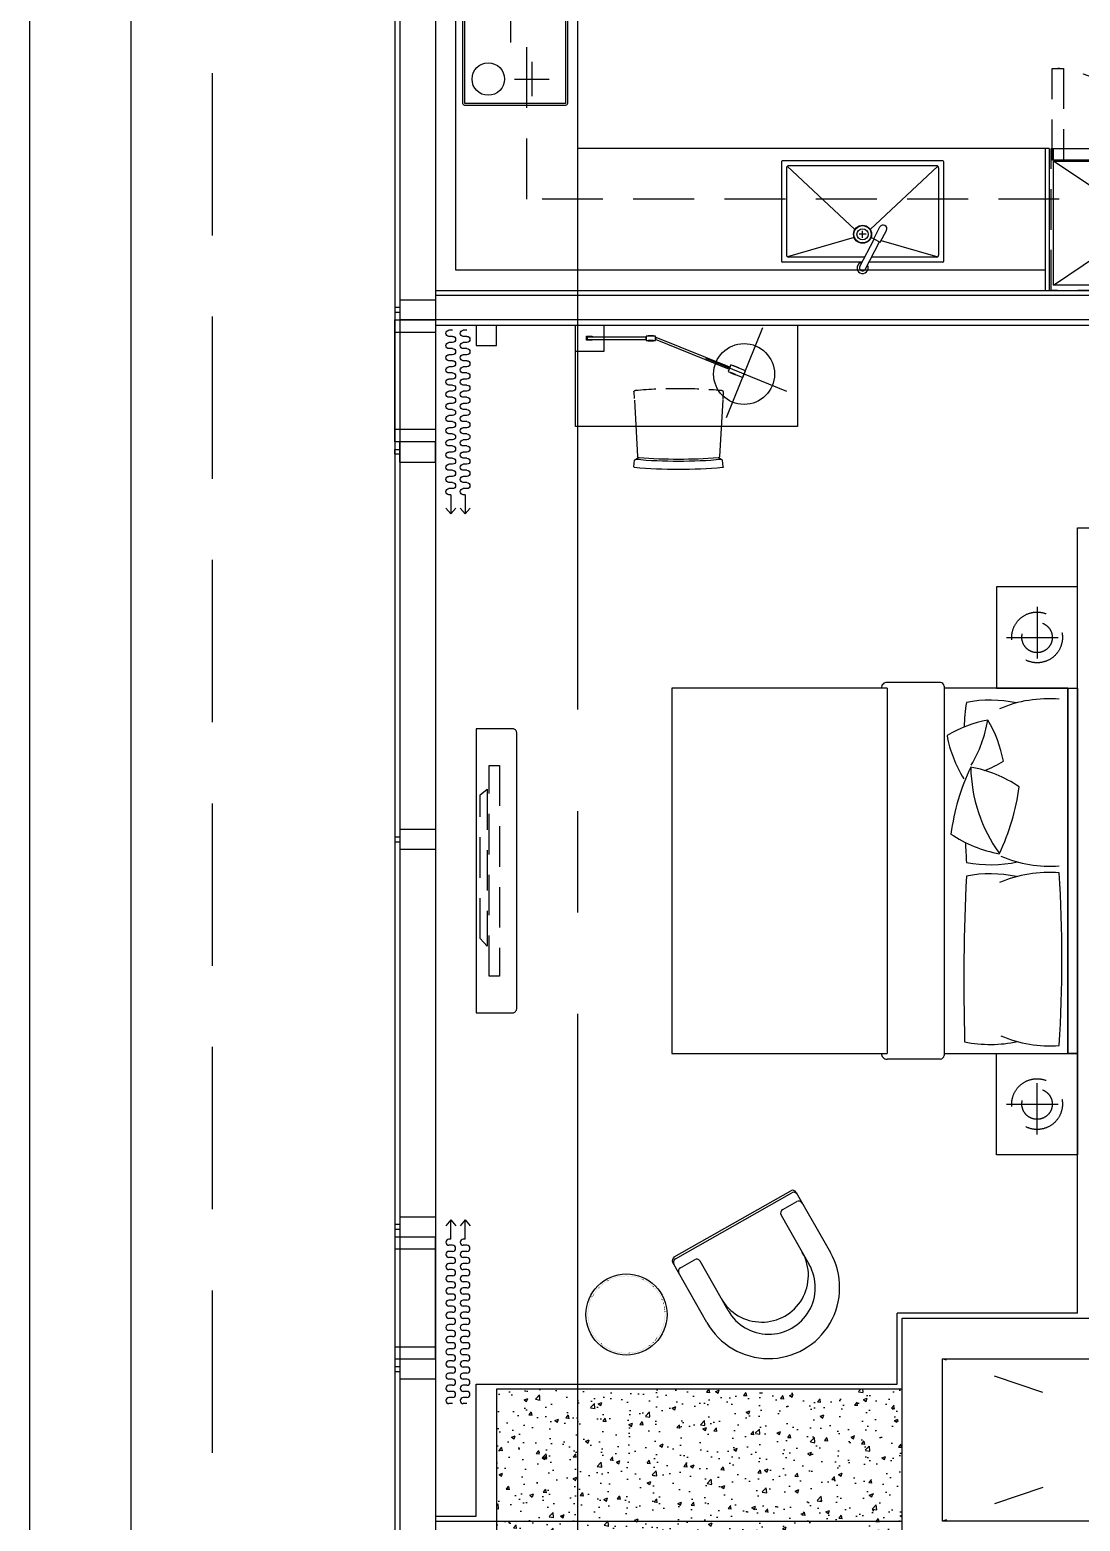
# Model space of a CAD drawing. Header units: millimetres. Extents: x 10000 to 302800, y 6800 to 229018.
# Drawn here: x 176628 to 181806, y 38478 to 45828 of the extents above; entities that cross this region are included whole.
import ezdxf

# ---------------------------------------------------------------- set-up
doc = ezdxf.new("R2010")
doc.units = ezdxf.units.MM
doc.header["$LTSCALE"] = 400
doc.header["$MEASUREMENT"] = 0
for name, pattern in [('X-EXT_9F$0$DASHED', [3, 2, -1]), ('X-GRID_5~ROOF$0$CENTER2', [1.125, 0.75, -0.125, 0.125, -0.125]), ('X-ROOM TYPE-SR-2bay corner$0$CONTINOUS', [0]), ('X-ROOM TYPE-SR-2bay corner$0$DOT2', [0.125, 0, -0.125]), ('X-ROOM TYPE-SR-2bay corner$0$HIDDEN', [0.375, 0.25, -0.125]), ('X-ROOM TYPE-SR-2bay corner$0$PHANTOM2', [1.25, 0.625, -0.125, 0.125, -0.125, 0.125, -0.125]), ('X-ROOM TYPE-SR-2bay corner$0$X-ROOM TYPE-HOTEL-DS-1$0$DASHED', [3, 2, -1]), ('X-ROOM TYPE-SR-2bay corner$0$X-ROOM TYPE-SR-3Bay$0$X-ROOM TYPE-SR-3Bay$0$HIDDEN2', [4.7625, 3.175, -1.5875])]:
    doc.linetypes.add(name, pattern=pattern)
doc.layers.get('0').update_dxf_attribs({"linetype": 'CONTINUOUS'})
for name, color, linetype in [('A-TXT1', 3, 'CONTINUOUS'), ('X-COL-9F$0$A-COL', 2, 'CONTINUOUS'), ('X-COL-9F$0$A-HAT', 252, 'CONTINUOUS'), ('X-EXT_9F$0$A-ELE3', 4, 'CONTINUOUS'), ('X-EXT_9F$0$A-ELES', 252, 'CONTINUOUS'), ('X-EXT_9F$0$A-OVHD', 7, 'X-EXT_9F$0$DASHED'), ('X-EXT_9F$0$A-WIN', 6, 'CONTINUOUS'), ('X-frame Hotel 9~19F$0$A-WINF', 4, 'CONTINUOUS'), ('X-GRID_5~ROOF$0$A-CEN1', 1, 'X-GRID_5~ROOF$0$CENTER2'), ('X-ROOM TYPE-SR-2bay corner$0$.WA_Built-in_Lower', 252, 'CONTINUOUS'), ('X-ROOM TYPE-SR-2bay corner$0$.WA_Curtain', 252, 'CONTINUOUS'), ('X-ROOM TYPE-SR-2bay corner$0$.WA_FP_Furn', 252, 'X-ROOM TYPE-SR-2bay corner$0$CONTINOUS'), ('X-ROOM TYPE-SR-2bay corner$0$.WA_Furn', 252, 'CONTINUOUS'), ('X-ROOM TYPE-SR-2bay corner$0$.WA_Furn hidden', 252, 'CONTINUOUS'), ('X-ROOM TYPE-SR-2bay corner$0$.WA_Sani-Fix', 252, 'CONTINUOUS'), ('X-ROOM TYPE-SR-2bay corner$0$.WA_Wall-Fin', 252, 'CONTINUOUS'), ('X-ROOM TYPE-SR-2bay corner$0$.WA_Wall-Finish', 252, 'CONTINUOUS'), ('X-ROOM TYPE-SR-2bay corner$0$A-OPEN2', 252, 'X-ROOM TYPE-SR-2bay corner$0$X-ROOM TYPE-HOTEL-DS-1$0$DASHED'), ('X-ROOM TYPE-SR-2bay corner$0$A-WALD', 7, 'CONTINUOUS'), ('X-ROOM TYPE-SR-2bay corner$0$WA_Furn', 252, 'CONTINUOUS'), ('X-ROOM TYPE-SR-2bay corner$0$X-ROOM TYPE-SR-3Bay$0$.WA_Furn', 252, 'CONTINUOUS'), ('X-ROOM TYPE-SR-2bay corner$0$X-ROOM TYPE-SR-3Bay$0$ID_FP-FURN LOOSE', 252, 'CONTINUOUS')]:
    doc.layers.add(name, color=color, linetype=linetype)

# ---------------------------------------------------------------- blocks, each defined once
blk = doc.blocks.new('X-COL-9F$0$1500X2000_5~9F_C7')
at = {"layer": 'X-COL-9F$0$A-HAT'}
h = blk.add_hatch(dxfattribs=at)
h.set_pattern_fill('AR-CONC', color=256)
h.set_pattern_definition([(50, (-174748.82, -56171.2), (182.18467, -15.93909), [19.05, -209.55]), (355, (-174748.82, -56171.2), (-35.24283, 191.05664), [15.24, -167.64]), (100.451, (-174733.63, -56172.53), (146.9425, 175.11669), [16.19, -178.09]), (46.1842, (-174748.82, -56120.4), (271.07904, -42.04233), [28.575, -314.325]), (96.6356, (-174726.23, -56123.9), (237.40423, 247.42556), [24.285, -267.135]), (351.184, (-174748.82, -56120.4), (237.4046, 247.4251), [22.86, -251.46]), (21, (-174723.42, -56133.1), (151.61488, -102.26552), [19.05, -209.55]), (326, (-174723.42, -56133.1), (61.80203, 184.18797), [15.24, -167.64]), (71.4514, (-174710.78, -56141.63), (213.41649, 81.92286), [16.19, -178.09]), (37.5, (-174748.817, -56171.206), (3.088603, 84.55504), [0, -165.608, 0, -170.18, 0, -168.275]), (7.5, (-174748.82, -56171.21), (66.819663, 100.180575), [0, -97.028, 0, -161.798, 0, -64.135]), (327.5, (-174805.46, -56171.206), (135.590595, -5.728744), [0, -63.5, 0, -198.12, 0, -262.89]), (317.5, (-174830.86, -56171.21), (148.12918, 25.42649), [0, -82.55, 0, -131.572, 0, -186.69])])
h.paths.add_polyline_path([(-600, 1350), (-600, -150), (1400, -150), (1400, 1350)])
at = {"layer": 'X-COL-9F$0$A-COL'}
blk.add_lwpolyline([(-600, -150), (1400, -150), (1400, 1350), (-600, 1350)], close=True, dxfattribs=at)
blk = doc.blocks.new('X-COL-9F')
at = {"layer": 'X-COL-9F$0$A-COL'}
blk.add_blockref('X-COL-9F$0$1500X2000_5~9F_C7', (174748.8, 56171.2), dxfattribs=at)
blk = doc.blocks.new('X-frame Hotel 9~19F$0$frame_hotel(24Tglass)')
at = {"layer": 'X-frame Hotel 9~19F$0$A-WINF'}
for p, q in [((-50, 250), (50, 250)), ((-50, 74), (-50, 250)), ((50, 250), (50, 74)), ((-50, 74), (50, 74)), ((-11.5, 74), (-11.5, 50)), ((11.5, 50), (11.5, 74)), ((-11.5, 50), (11.5, 50))]:
    blk.add_line(p, q, dxfattribs=at)
blk = doc.blocks.new('X-frame Hotel 9~19F$0$operable window')
for p, q in [((600, 200), (0, 200)), ((0, 200), (0, 0)), ((60, 200), (60, 0)), ((540, 0), (540, 200)), ((600, 0), (600, 200)), ((0, 0), (600, 0))]:
    blk.add_line(p, q)
blk = doc.blocks.new('X-frame Hotel 9~19F')
at = {"rotation": 270}
for p in [(173598.8, 62841.2), (173598.8, 60231.2), (173598.8, 58321.2), (173598.8, 57621.2)]:
    blk.add_blockref('X-frame Hotel 9~19F$0$frame_hotel(24Tglass)', p, dxfattribs=at)
at = {"xscale": -1, "rotation": 270}
blk.add_blockref('X-frame Hotel 9~19F$0$frame_hotel(24Tglass)', (173598.8, 62141.2), dxfattribs=at)
at = {"layer": 'X-frame Hotel 9~19F$0$A-WINF', "xscale": -1.000000000000003, "rotation": 90}
blk.add_blockref('X-frame Hotel 9~19F$0$operable window', (173848.8, 62791.2), dxfattribs=at)
at = {"layer": 'X-frame Hotel 9~19F$0$A-WINF', "rotation": 90}
blk.add_blockref('X-frame Hotel 9~19F$0$operable window', (173848.8, 57671.2), dxfattribs=at)
blk = doc.blocks.new('X-EXT_9F')
at = {"layer": 'X-EXT_9F$0$A-ELE3', "ltscale": 10}
blk.add_lwpolyline([(195248.8, 36521.2), (195248.8, 35721.2), (174648.8, 35721.2, -0.414214), (172348.8, 38021.2), (172348.8, 67371.2, -0.414214), (174648.8, 69671.2), (187998.8, 69671.2), (211948.8, 68021.2)], format="xyb", dxfattribs=at)
at = {"layer": 'X-EXT_9F$0$A-ELES'}
blk.add_lwpolyline([(195248.8, 36521.2), (195248.8, 35721.2), (174148.8, 35721.2, -0.414214), (171848.8, 38021.2), (171848.8, 67909.2, -0.056784), (171907.8, 68426.5), (172014.4, 68888.6, -0.349216), (174255.5, 70671.2), (188898.8, 70671.2), (216098.8, 68021.2)], format="xyb", dxfattribs=at)
at = {"layer": 'X-EXT_9F$0$A-ELES', "ltscale": 10}
blk.add_lwpolyline([(175648.8, 36721.2), (234348.8, 36721.2, 0.414214), (236148.8, 38521.2), (236148.8, 66021.2, 0.414214), (234348.8, 67821.2), (175648.8, 67821.2, 0.414214), (173848.8, 66021.2), (173848.8, 38521.2, 0.414214)], format="xyb", close=True, dxfattribs=at)
at = {"layer": 'X-EXT_9F$0$A-OVHD', "flags": 128}
blk.add_lwpolyline([(175048.8, 35721.2, -0.414214), (172748.8, 38021.2), (172748.8, 66571.2, -0.414214), (175048.8, 68871.2), (187148.8, 68871.2), (208148.8, 68021.2)], format="xyb", dxfattribs=at)
at = {"layer": 'X-EXT_9F$0$A-WIN', "ltscale": 10}
for points in [[(175648.8, 36521.2), (234348.8, 36521.2, 0.414214), (236348.8, 38521.2), (236348.8, 66021.2, 0.414214), (234348.8, 68021.2), (175648.8, 68021.2, 0.414214), (173648.8, 66021.2), (173648.8, 38521.2, 0.414214)], [(175648.8, 36545.2), (234348.8, 36545.2, 0.414214), (236324.8, 38521.2), (236324.8, 66021.2, 0.414214), (234348.8, 67997.2), (175648.8, 67997.2, 0.414214), (173672.8, 66021.2), (173672.8, 38521.2, 0.414214)]]:
    blk.add_lwpolyline(points, format="xyb", close=True, dxfattribs=at)
blk.add_blockref('X-frame Hotel 9~19F', (0, 0))
blk = doc.blocks.new('X-GRID_5~ROOF')
at = {"layer": 'X-GRID_5~ROOF$0$A-CEN1', "ltscale": 10}
blk.add_line((174548.8, 81871.2), (174548.8, 33068.4), dxfattribs=at)
blk = doc.blocks.new('X-ROOM TYPE-SR-2bay corner$0$窗帘')
for p, q in [((530.1, 61.9), (501.5, 86.5)), ((-375, 52.9), (-375, 70.9)), ((-375, -18), (-375, 0)), ((-345, 52.9), (-345, 70.9)), ((-345, -18), (-345, 0)), ((-315, 52.9), (-315, 70.9)), ((-315, -18), (-315, 0)), ((-285, 52.9), (-285, 70.9)), ((-285, -18), (-285, 0)), ((-255, 52.9), (-255, 70.9)), ((-255, -18), (-255, 0)), ((-225, 52.9), (-225, 70.9)), ((-225, -18), (-225, 0)), ((-195, 52.9), (-195, 70.9)), ((-195, -18), (-195, 0)), ((-165, 52.9), (-165, 70.9)), ((-165, -18), (-165, 0)), ((-135, 52.9), (-135, 70.9)), ((-135, -18), (-135, 0)), ((-105, 52.9), (-105, 70.9)), ((-105, -18), (-105, 0)), ((-75, 52.9), (-75, 70.9)), ((-75, -18), (-75, 0)), ((-45, 52.9), (-45, 70.9)), ((-45, -18), (-45, 0)), ((-15, 52.9), (-15, 70.9)), ((-15, -18), (-15, 0)), ((15, 52.9), (15, 70.9)), ((15, -18), (15, 0)), ((45, 52.9), (45, 70.9)), ((45, -18), (45, 0)), ((75, 52.9), (75, 70.9)), ((75, -18), (75, 0)), ((105, 52.9), (105, 70.9)), ((105, -18), (105, 0)), ((135, 52.9), (135, 70.9)), ((135, -18), (135, 0)), ((165, 52.9), (165, 70.9)), ((165, -18), (165, 0)), ((195, 52.9), (195, 70.9)), ((195, -18), (195, 0)), ((225, 52.9), (225, 70.9)), ((225, -18), (225, 0)), ((255, 52.9), (255, 70.9)), ((255, -18), (255, 0)), ((285, 52.9), (285, 70.9)), ((285, -18), (285, 0)), ((315, 52.9), (315, 70.9)), ((315, -18), (315, 0)), ((345, 52.9), (345, 70.9)), ((345, -18), (345, 0)), ((375, 52.9), (375, 70.9)), ((375, -18), (375, 0)), ((405, 52.9), (405, 70.9)), ((405, -18), (405, 0)), ((435, 61.9), (435, 70.9)), ((435, 61.9), (530.1, 61.9)), ((435, -9), (435, 0)), ((530.1, 61.9), (501.5, 37.2)), ((530.1, -9), (501.5, 15.7)), ((435, -9), (530.1, -9)), ((530.1, -9), (501.5, -33.7))]:
    blk.add_line(p, q)
for centre, start, end in [((-360, 70.9), 0, 180), ((-300, 70.9), 0, 180), ((-240, 70.9), 0, 180), ((-180, 70.9), 0, 180), ((-120, 70.9), 0, 180), ((-60, 70.9), 0, 180), ((0, 70.9), 0, 180), ((60, 70.9), 0, 180), ((120, 70.9), 0, 180), ((180, 70.9), 0, 180), ((240, 70.9), 0, 180), ((300, 70.9), 0, 180), ((360, 70.9), 0, 180), ((420, 70.9), 0, 180), ((-360, 0), 0, 180), ((-330, 52.9), 180, 0), ((-300, 0), 0, 180), ((-270, 52.9), 180, 0), ((-240, 0), 0, 180), ((-210, 52.9), 180, 0), ((-180, 0), 0, 180), ((-150, 52.9), 180, 0), ((-120, 0), 0, 180), ((-90, 52.9), 180, 0), ((-60, 0), 0, 180), ((-30, 52.9), 180, 0), ((0, 0), 0, 180), ((30, 52.9), 180, 0), ((60, 0), 0, 180), ((90, 52.9), 180, 0), ((120, 0), 0, 180), ((150, 52.9), 180, 0), ((180, 0), 0, 180), ((210, 52.9), 180, 0), ((240, 0), 0, 180), ((270, 52.9), 180, 0), ((300, 0), 0, 180), ((330, 52.9), 180, 0), ((360, 0), 0, 180), ((390, 52.9), 180, 0), ((420, 0), 0, 180), ((-330, -18), 180, 0), ((-270, -18), 180, 0), ((-210, -18), 180, 0), ((-150, -18), 180, 0), ((-90, -18), 180, 0), ((-30, -18), 180, 0), ((30, -18), 180, 0), ((90, -18), 180, 0), ((150, -18), 180, 0), ((210, -18), 180, 0), ((270, -18), 180, 0), ((330, -18), 180, 0), ((390, -18), 180, 0)]:
    blk.add_arc(centre, 15, start, end)
blk = doc.blocks.new('X-ROOM TYPE-SR-2bay corner$0$X-ROOM TYPE-SR-3Bay$0$X-ROOM TYPE-SR-3Bay$0$A$Ca76cda80')
at = {"layer": 'X-ROOM TYPE-SR-2bay corner$0$.WA_Sani-Fix'}
for p, q in [((0, 795), (0, 5)), ((495, 800), (5, 800)), ((25, 765), (25, 757)), ((25, 765), (25, 35)), ((27.3, 771.4), (338.6, 437.4)), ((35, 775), (465, 775)), ((393.5, 491.4), (473.3, 770.6)), ((475, 765), (475, 445.1)), ((500, 795), (500, 431.9)), ((401.8, 487), (343.4, 517.7)), ((385, 455.2), (326.6, 485.9)), ((379.2, 441.3), (383.4, 456)), ((385, 455.2), (401.8, 487)), ((520.6, 387.2), (386.4, 457.8)), ((536.4, 412.8), (400.4, 484.3)), ((380.1, 400), (345.1, 400)), ((362.6, 417.5), (362.6, 382.5)), ((475, 411.2), (475, 35)), ((500, 398.1), (500, 5)), ((27.3, 28.6), (338.6, 362.6)), ((379.2, 358.7), (473.3, 29.4)), ((35, 25), (465, 25)), ((5, 0), (495, 0))]:
    blk.add_line(p, q, dxfattribs=at)
for radius in [44.5, 42.5, 27.5]:
    blk.add_circle((362.6, 400), radius, dxfattribs=at)
for centre, radius, start, end in [((5, 795), 5, 90, 180), ((35, 765), 10, 90, 180), ((465, 765), 10, 0, 90), ((495, 795), 5, 0, 90), ((335, 501.8), 18, 62.24537, 242.24537), ((528.5, 400), 27.5, 185.21371, 119.27704), ((528.5, 400), 15, 238.32081, 58.32081), ((5, 5), 5, 180, 270), ((35, 35), 10, 180, 270), ((465, 35), 10, 270, 0), ((495, 5), 5, 270, 0)]:
    blk.add_arc(centre, radius, start, end, dxfattribs=at)
blk = doc.blocks.new('X-ROOM TYPE-SR-2bay corner$0$REF-604L')
at = {"layer": 'X-ROOM TYPE-SR-2bay corner$0$.WA_Built-in_Lower', "ltscale": 2}
for p, q in [((-454, 27), (454, 638)), ((454, 27), (-454, 638))]:
    blk.add_line(p, q, dxfattribs=at)
at = {"layer": 'X-ROOM TYPE-SR-2bay corner$0$.WA_Built-in_Lower', "linetype": 'X-ROOM TYPE-SR-2bay corner$0$HIDDEN', "ltscale": 2}
for points in [[(-461, 643), (-461, 1095), (-404, 1095), (-404, 643)], [(461, 643), (461, 1095), (404, 1095), (404, 643)], [(-466, 700), (466, 700), (466, 0), (-466, 0)]]:
    blk.add_lwpolyline(points, close=True, dxfattribs=at)
at = {"layer": 'X-ROOM TYPE-SR-2bay corner$0$.WA_Built-in_Lower'}
for points in [[(-454, 700), (-2, 700), (-2, 643), (-454, 643)], [(2, 643), (454, 643), (454, 700), (2, 700)], [(-454, 638), (454, 638), (454, 27), (-454, 27)]]:
    blk.add_lwpolyline(points, close=True, dxfattribs=at)
at = {"layer": 'X-ROOM TYPE-SR-2bay corner$0$.WA_Built-in_Lower', "linetype": 'X-ROOM TYPE-SR-2bay corner$0$HIDDEN', "ltscale": 2}
for centre, start, end in [((-470.1, 621.9), 9.47317, 85.45172), ((470.1, 621.9), 94.54828, 170.52683)]:
    blk.add_arc(centre, 474.6, start, end, dxfattribs=at)
blk = doc.blocks.new('X-ROOM TYPE-SR-2bay corner$0$X-ROOM TYPE-SR-3Bay$0$X-ROOM TYPE-SR-3Bay$0$A$Ca1b52838')
at = {"layer": 'X-ROOM TYPE-SR-2bay corner$0$.WA_Sani-Fix', "ltscale": 150}
for p, q in [((420, 390), (420, 170)), ((130, 260), (130, 90)), ((530, 280), (310, 280)), ((215, 175), (45, 175))]:
    blk.add_line(p, q, dxfattribs=at)
blk.add_lwpolyline([(10, 515), (565, 515, -0.414214), (575, 505), (575, 10, -0.414214), (565, 0), (10, 0, -0.414214), (0, 10), (0, 505, -0.414214)], format="xyb", close=True, dxfattribs=at)
blk.add_lwpolyline([(10, 505), (565, 505), (565, 10), (10, 10)], close=True, dxfattribs=at)
blk.add_circle((130, 390), 80, dxfattribs=at)
blk = doc.blocks.new('X-ROOM TYPE-SR-2bay corner$0$A$C4BD17AC2')
at = {"color": 8}
blk.add_wipeout([(284.9, 205.7), (115.9, 489.1), (88.5, 528.6), (53.2, 566.6), (-19.3, 618.4), (-87.9, 646.3), (-161.1, 659.1), (-249.9, 653.8), (-316.7, 634.1), (-418.4, 570.5), (-470.4, 512.2), (-509.2, 441.1), (-530.2, 365.9), (-531.9, 265.9), (-520.3, 210.5), (-500.9, 159.7), (-485.4, 130.7), (-310.9, -162), (-301, -170.4), (-295.6, -171.7), (-290, -171.4), (-283.5, -169), (283.5, 169), (289.9, 175.1), (291.7, 178.6), (293.2, 185.2), (291.6, 194), (290.4, 196.4)], dxfattribs=at).dxf.layer = 'X-ROOM TYPE-SR-2bay corner$0$.WA_FP_Furn'
at = {"layer": 'X-ROOM TYPE-SR-2bay corner$0$.WA_FP_Furn'}
for p, q in [((115.9, 489.1), (290.4, 196.4)), ((12.8, 427.7), (156.2, 187.2)), ((252.3, 221.2), (183.6, 180.2)), ((-238.9, -48.3), (-382.3, 192.2)), ((277.9, 178.2), (-289, -159.7)), ((283.5, 169), (-283.5, -169)), ((-310.9, -162), (-485.4, 130.7)), ((-245.9, -75.8), (-314.6, -116.7))]:
    blk.add_line(p, q, dxfattribs=at)
blk.add_circle((513.3, 457.4), 200, dxfattribs=at)
at = {"layer": 'X-ROOM TYPE-SR-2bay corner$0$.WA_FP_Furn', "color": 8, "linetype": 'X-ROOM TYPE-SR-2bay corner$0$DOT2', "ltscale": 0.1}
blk.add_circle((513.3, 457.4), 190, dxfattribs=at)
at = {"layer": 'X-ROOM TYPE-SR-2bay corner$0$.WA_FP_Furn'}
for centre, radius, start, end in [((-184.7, 309.9), 350, 30.79564, 210.79564), ((-184.7, 309.9), 230, 30.79564, 210.79564), ((-149.5, 250.9), 230, 30.79564, 210.79564), ((242.1, 238.4), 20, 300.79564, 30.79564), ((173.4, 197.4), 20, 210.79564, 300.79564), ((267.7, 195.4), 20, 300.79564, 30.79564), ((273.2, 186.1), 20, 300.79564, 30.79564), ((-256.1, -58.6), 20, 300.79564, 30.79564), ((-324.8, -99.5), 20, 210.79564, 300.79564), ((-299.2, -142.5), 20, 210.79564, 300.79564), ((-293.7, -151.8), 20, 210.79564, 300.79564)]:
    blk.add_arc(centre, radius, start, end, dxfattribs=at)
blk = doc.blocks.new('X-ROOM TYPE-SR-2bay corner$0$LAMP')
at = {"layer": 'X-ROOM TYPE-SR-2bay corner$0$.WA_Furn', "color": 8}
for p, q in [((72609.2, 26538.3), (72749.2, 26538.3)), ((72609.2, 26408.3), (72609.2, 26538.3)), ((72749.2, 26538.3), (72749.2, 26408.3)), ((72662.8, 26463.2), (72662.8, 26483.4)), ((72662.8, 26483.4), (72691.4, 26483.4)), ((72691.4, 26463.2), (72662.8, 26463.2)), ((72956.8, 26479.4), (72666.8, 26479.4)), ((72666.8, 26479.4), (72666.8, 26467.2)), ((72666.8, 26467.2), (72956.8, 26467.2)), ((72691.4, 26483.4), (72691.4, 26479.4)), ((72691.4, 26467.2), (72691.4, 26463.2)), ((72956.8, 26484.4), (72956.8, 26462.2)), ((73003.6, 26484.4), (72956.8, 26484.4)), ((72956.8, 26467.2), (72956.8, 26479.4)), ((72956.8, 26462.2), (73003.6, 26462.2)), ((72967.6, 26484.4), (72967.6, 26486.8)), ((72967.6, 26486.8), (72992.9, 26486.8)), ((72992.9, 26484.4), (72967.6, 26484.4)), ((72992.9, 26462.2), (72967.6, 26462.2)), ((72967.6, 26462.2), (72967.6, 26459.8)), ((72992.9, 26486.8), (72992.9, 26484.4)), ((72992.9, 26459.8), (72992.9, 26462.2)), ((73006.1, 26477.8), (73002.3, 26468.6)), ((73002.3, 26468.6), (73365.9, 26321.6)), ((73003.6, 26462.2), (73003.6, 26484.4)), ((73369.7, 26330.8), (73006.1, 26477.8)), ((73353.6, 26082.9), (73533.2, 26526.9)), ((72749.2, 26408.3), (72609.2, 26408.3)), ((72967.6, 26459.8), (72992.9, 26459.8)), ((73651.1, 26211.6), (73251, 26373.4)), ((73374.4, 26342.4), (73361.3, 26309.9)), ((73446.7, 26313.1), (73374.4, 26342.4)), ((73387.7, 26337), (73388.6, 26339.2)), ((73411.2, 26327.5), (73387.7, 26337)), ((73388.6, 26339.2), (73412.1, 26329.7)), ((73412.1, 26329.7), (73411.2, 26327.5)), ((73361.3, 26309.9), (73433.6, 26280.7)), ((73374.6, 26304.6), (73373.7, 26302.3)), ((73373.7, 26302.3), (73397.2, 26292.8)), ((73398.1, 26295.1), (73374.6, 26304.6)), ((73397.2, 26292.8), (73398.1, 26295.1)), ((73433.6, 26280.7), (73446.7, 26313.1))]:
    blk.add_line(p, q, dxfattribs=at)
blk.add_circle((73440.2, 26296.9), 150, dxfattribs=at)
blk = doc.blocks.new('X-ROOM TYPE-SR-2bay corner$0$A$C07D34A31')
at = {"layer": 'X-ROOM TYPE-SR-2bay corner$0$.WA_Furn'}
for p, q in [((0, 387.3), (3.3, 354.1)), ((440, 387.3), (436.7, 354.1)), ((2.2, 57.3), (17.3, 335.6)), ((437.9, 56.9), (422.7, 335.6))]:
    blk.add_line(p, q, dxfattribs=at)
at = {"layer": 'X-ROOM TYPE-SR-2bay corner$0$.WA_Furn', "linetype": 'X-ROOM TYPE-SR-2bay corner$0$HIDDEN'}
for p, q in [((0, 17.4), (1.8, 50.2)), ((440, 17.4), (438.1, 52.8))]:
    blk.add_line(p, q, dxfattribs=at)
at = {"layer": 'X-ROOM TYPE-SR-2bay corner$0$.WA_Furn'}
for centre, radius, start, end in [((3.2, 387.1), 3.23, 98.30308, 176.25735), ((220, -2025), 2425, 90, 95.13966), ((220, -2025), 2425, 84.86034, 90), ((436.8, 387.1), 3.23, 3.74265, 81.69692), ((7.2, 354.5), 4, 185.23549, 275.10924), ((55.2, 434.5), 97.2, 238.72186, 252.06227), ((220, -2025), 2385, 90, 95.10924), ((26.1, 332.9), 9.17, 95.25923, 163.19124), ((220, -2035), 2385, 90, 94.68457), ((220, -2025), 2385, 84.89076, 90), ((220, -2035), 2385, 85.31543, 90), ((384.8, 434.5), 97.2, 287.93773, 301.27814), ((413.9, 332.9), 9.17, 16.80876, 84.74077), ((432.8, 354.5), 4, 264.89076, 354.76451)]:
    blk.add_arc(centre, radius, start, end, dxfattribs=at)
at = {"layer": 'X-ROOM TYPE-SR-2bay corner$0$.WA_Furn', "linetype": 'X-ROOM TYPE-SR-2bay corner$0$HIDDEN'}
for centre, radius, start, end in [((9.4, 18.7), 9.51, 187.97976, 260.47923), ((220, 2425), 2425, 264.98106, 270), ((220, 2425), 2425, 270, 275.01894), ((430.6, 18.7), 9.51, 279.52077, 352.02024)]:
    blk.add_arc(centre, radius, start, end, dxfattribs=at)
blk = doc.blocks.new('X-ROOM TYPE-SR-2bay corner')
at = {"layer": 'X-ROOM TYPE-SR-2bay corner$0$.WA_Built-in_Lower', "linetype": 'X-ROOM TYPE-SR-2bay corner$0$HIDDEN', "ltscale": 3}
for p, q in [((174298.8, 63386.1), (174298.8, 64946.2)), ((177823.9, 63386.1), (174298.8, 63386.1))]:
    blk.add_line(p, q, dxfattribs=at)
at = {"layer": 'X-ROOM TYPE-SR-2bay corner$0$.WA_Built-in_Lower'}
for p, q in [((176873.9, 63636.1), (174548.8, 63636.1)), ((176853.9, 63636.1), (176853.9, 62936.1)), ((176873.9, 63636.1), (176873.9, 62936.1)), ((176853.9, 63036.1), (173948.8, 63036.1))]:
    blk.add_line(p, q, dxfattribs=at)
blk.add_lwpolyline([(173948.8, 63036.1), (173948.8, 65246.2), (176974.4, 65246.2), (176974.4, 64646.2), (174548.8, 64646.2), (174548.8, 63636.1)], dxfattribs=at)
at = {"layer": 'X-ROOM TYPE-SR-2bay corner$0$.WA_FP_Furn', "ltscale": 0.2}
for p, q in [((176337.5, 61004.8), (176074.6, 61004.8)), ((176074.6, 60976.6), (176074.6, 59176.6)), ((176355.8, 60986.5), (176355.8, 59166.8)), ((176337.5, 59148.5), (176074.6, 59148.5))]:
    blk.add_line(p, q, dxfattribs=at)
for points in [[(177014.2, 60976.6), (177014.3, 61476.6), (176614.3, 61476.6), (176614.3, 60976.6)], [(176967.4, 59176.6), (176967.4, 60976.6), (177014.3, 60976.6), (177014.3, 59176.6)], [(177014.2, 59176.6), (177014.3, 58676.6), (176614.3, 58676.6), (176614.3, 59176.6)]]:
    blk.add_lwpolyline(points, close=True, dxfattribs=at)
for points in [[(176074.6, 60976.6), (175014.3, 60976.6), (175014.3, 59176.6), (176074.6, 59176.6)], [(176355.8, 59176.6), (176965.1, 59176.6), (176965.1, 60976.6), (176355.8, 60976.6)]]:
    blk.add_lwpolyline(points, dxfattribs=at)
for centre, radius, start, end in [((176073.4, 60979), 25.8, 87.32526, 185.29964), ((176337.5, 60986.5), 18.2, 0, 90), ((177641.2, 60731.3), 1188.2, 171.51488, 177.41526), ((176582.6, 60282.1), 635.3, 78.24542, 100.57087), ((176871.9, 60304.5), 620, 85.25774, 113.06612), ((176676.6, 60239.5), 589.1, 100.33687, 121.339), ((175964, 60915.7), 614.5, 328.73179, 350.94038), ((176059.6, 60508.3), 598.3, 10.39347, 31.28239), ((176958.8, 60850.5), 598.3, 190.39347, 212.33026), ((177463.9, 60118), 1083.4, 154.34682, 172.58507), ((177241.2, 60600.3), 754, 181.00663, 215.64153), ((176380.8, 59982), 614.4, 55.80513, 80.0249), ((176341.7, 61119.3), 589.1, 291.36382, 301.339), ((175651.7, 60630), 1083.4, 334.34682, 352.58507), ((176734.8, 60766), 614.4, 235.80513, 260.0249), ((184054, 60561.5), 7601, 182.60426, 183.35146), ((176872.8, 60691.8), 592.6, 246.43091, 274.8797), ((186830.4, 59531.5), 10377.4, 177.13203, 181.64693), ((176584.5, 60767.6), 661.2, 259.67408, 281.6159), ((176582.6, 59426.2), 635.3, 78.24542, 100.57087), ((176871.9, 59448.5), 620, 85.25774, 113.06612), ((170440.9, 59641.2), 6496.2, 356.24652, 3.75348), ((176872.8, 59806.3), 592.6, 246.43091, 274.8797), ((176073.4, 59174.3), 25.8, 174.70036, 272.67474), ((176584.5, 59882.1), 661.2, 258.90565, 281.6159), ((176337.5, 59166.8), 18.2, 270, 0.00284)]:
    blk.add_arc(centre, radius, start, end, dxfattribs=at)
at = {"layer": 'X-ROOM TYPE-SR-2bay corner$0$.WA_Furn', "ltscale": 2}
for p, q in [((174538.6, 62266.1), (174538.9, 62766.1)), ((174538.9, 62766.1), (175633.7, 62766.1)), ((175633.7, 62766.1), (175633.7, 62266.1)), ((175633.7, 62266.1), (174538.6, 62266.1))]:
    blk.add_line(p, q, dxfattribs=at)
at = {"layer": 'X-ROOM TYPE-SR-2bay corner$0$.WA_Furn'}
blk.add_lwpolyline([(174048.8, 59376.6), (174228.8, 59376.6, 0.414214), (174248.8, 59396.6), (174248.8, 60756.6, 0.414214), (174228.8, 60776.6), (174048.8, 60776.6), (174048.8, 59376.6)], format="xyb", dxfattribs=at)
at = {"layer": 'X-ROOM TYPE-SR-2bay corner$0$.WA_Furn hidden', "linetype": 'X-ROOM TYPE-SR-2bay corner$0$HIDDEN', "ltscale": 2}
for points in [[(174164.2, 59557), (174113.9, 59557), (174113.9, 60596.2), (174164.2, 60596.2)], [(174103.9, 59705.6), (174068.3, 59742.3), (174068.3, 60450.2), (174103.9, 60478.7)]]:
    blk.add_lwpolyline(points, close=True, dxfattribs=at)
at = {"layer": 'X-ROOM TYPE-SR-2bay corner$0$.WA_Wall-Fin'}
for p, q in [((174048.8, 62766.2), (174048.8, 62666.2)), ((174148.8, 62666.2), (174148.8, 62766.1)), ((174048.8, 62666.2), (174148.8, 62666.2))]:
    blk.add_line(p, q, dxfattribs=at)
at = {"layer": 'X-ROOM TYPE-SR-2bay corner$0$.WA_Wall-Finish'}
for p, q in [((173848.8, 62766.2), (178743.9, 62766.1)), ((177014.3, 57896.2), (176123.8, 57896.2)), ((176123.8, 57546.2), (176123.8, 57896.2))]:
    blk.add_line(p, q, dxfattribs=at)
at = {"layer": 'X-ROOM TYPE-SR-2bay corner$0$.WA_Wall-Finish', "ltscale": 2}
for p, q in [((177014.3, 57896.2), (177014.3, 61766.2)), ((177014.3, 61766.2), (177784.3, 61766.2))]:
    blk.add_line(p, q, dxfattribs=at)
at = {"layer": 'X-ROOM TYPE-SR-2bay corner$0$.WA_Wall-Finish', "ltscale": 5}
for p, q in [((174048.8, 56896.2), (174048.8, 57546.2)), ((174048.8, 57546.2), (176123.8, 57546.2)), ((173848.8, 56896.2), (174048.8, 56896.2))]:
    blk.add_line(p, q, dxfattribs=at)
blk.add_lwpolyline([(173848.8, 62936.2), (177823.9, 62936.1), (177823.9, 63636.1), (178743.9, 63636.1)], dxfattribs=at)
at = {"layer": 'X-ROOM TYPE-SR-2bay corner$0$A-OPEN2', "linetype": 'X-ROOM TYPE-SR-2bay corner$0$PHANTOM2', "ltscale": 5}
for p, q in [((178738.8, 56871.2), (176348.8, 57671.2)), ((178738.8, 57671.2), (176348.8, 56871.2))]:
    blk.add_line(p, q, dxfattribs=at)
at = {"layer": 'X-ROOM TYPE-SR-2bay corner$0$A-WALD'}
for p, q in [((177848.9, 62911.1), (173848.8, 62911.2)), ((177848.9, 62791.1), (173848.8, 62791.2)), ((176148.8, 56871.2), (176148.8, 57871.2)), ((176148.8, 57871.2), (178938.8, 57871.2)), ((176348.8, 57671.2), (176348.8, 57671.2)), ((176348.8, 57671.2), (178738.8, 57671.2)), ((176348.8, 56871.2), (176348.8, 57671.2)), ((176348.8, 57671.2), (176348.8, 57671.2)), ((173848.8, 56871.2), (176148.8, 56871.2)), ((178738.8, 56871.2), (176348.8, 56871.2))]:
    blk.add_line(p, q, dxfattribs=at)
at = {"layer": 'X-ROOM TYPE-SR-2bay corner$0$X-ROOM TYPE-SR-3Bay$0$ID_FP-FURN LOOSE', "linetype": 'X-ROOM TYPE-SR-2bay corner$0$X-ROOM TYPE-SR-3Bay$0$X-ROOM TYPE-SR-3Bay$0$HIDDEN2', "ltscale": 0.2}
for p, q in [((176814.3, 61376.6), (176814.3, 61076.6)), ((176664.3, 61226.6), (176964.3, 61226.6)), ((176814.3, 58776.6), (176814.3, 59076.6)), ((176664.3, 58926.6), (176964.3, 58926.6))]:
    blk.add_line(p, q, dxfattribs=at)
for centre, radius in [((176814.3, 61226.6), 125), ((176814.3, 61226.6), 75), ((176814.3, 58926.6), 125), ((176814.3, 58926.6), 75)]:
    blk.add_circle(centre, radius, dxfattribs=at)
at = {"rotation": 178.8136803906339}
blk.add_blockref('X-ROOM TYPE-SR-2bay corner$0$A$C4BD17AC2', (175312.8, 58336.2), dxfattribs=at)
at = {"layer": 'X-ROOM TYPE-SR-2bay corner$0$.WA_Built-in_Lower'}
blk.add_blockref('X-ROOM TYPE-SR-2bay corner$0$REF-604L', (177348.9, 62936.1), dxfattribs=at)
at = {"layer": 'X-ROOM TYPE-SR-2bay corner$0$.WA_Curtain', "xscale": -0.9999999999999999, "rotation": 89.99999754206573}
blk.add_blockref('X-ROOM TYPE-SR-2bay corner$0$窗帘', (173985.6, 62365.2), dxfattribs=at)
at = {"layer": 'X-ROOM TYPE-SR-2bay corner$0$.WA_Curtain', "rotation": 90.00000245793427}
blk.add_blockref('X-ROOM TYPE-SR-2bay corner$0$窗帘', (173985.6, 57825.7), dxfattribs=at)
at = {"layer": 'X-ROOM TYPE-SR-2bay corner$0$.WA_Furn', "ltscale": 4, "xscale": -1, "rotation": 180}
blk.add_blockref('X-ROOM TYPE-SR-2bay corner$0$A$C07D34A31', (174826.8, 62454), dxfattribs=at)
at = {"layer": 'X-ROOM TYPE-SR-2bay corner$0$WA_Furn'}
blk.add_blockref('X-ROOM TYPE-SR-2bay corner$0$LAMP', (101929.7, 36227.8), dxfattribs=at)
at = {"layer": 'X-ROOM TYPE-SR-2bay corner$0$X-ROOM TYPE-SR-3Bay$0$.WA_Furn'}
for name, p, rotation in [('X-ROOM TYPE-SR-2bay corner$0$X-ROOM TYPE-SR-3Bay$0$X-ROOM TYPE-SR-3Bay$0$A$Ca1b52838', (174498.8, 63848.6), 90), ('X-ROOM TYPE-SR-2bay corner$0$X-ROOM TYPE-SR-3Bay$0$X-ROOM TYPE-SR-3Bay$0$A$Ca76cda80', (175553.9, 63576.1), 270)]:
    blk.add_blockref(name, p, dxfattribs=dict(at, rotation=rotation))
blk = doc.blocks.new('X-INT-HOTEL-9F~20F')
blk.add_blockref('X-ROOM TYPE-SR-2bay corner', (0, 0.1))
blk = doc.blocks.new('X-BASE-9F')
for name in ['X-GRID_5~ROOF', 'X-EXT_9F', 'X-COL-9F']:
    blk.add_blockref(name, (0, 0))
blk.add_blockref('X-INT-HOTEL-9F~20F', (0, 0))

msp = doc.modelspace()

# ---------------------------------------------------------------- block references
at = {"layer": 'A-TXT1'}
msp.add_blockref('X-BASE-9F', (4779.3, -18393.7), dxfattribs=at)

doc.saveas('drawing.dxf')
